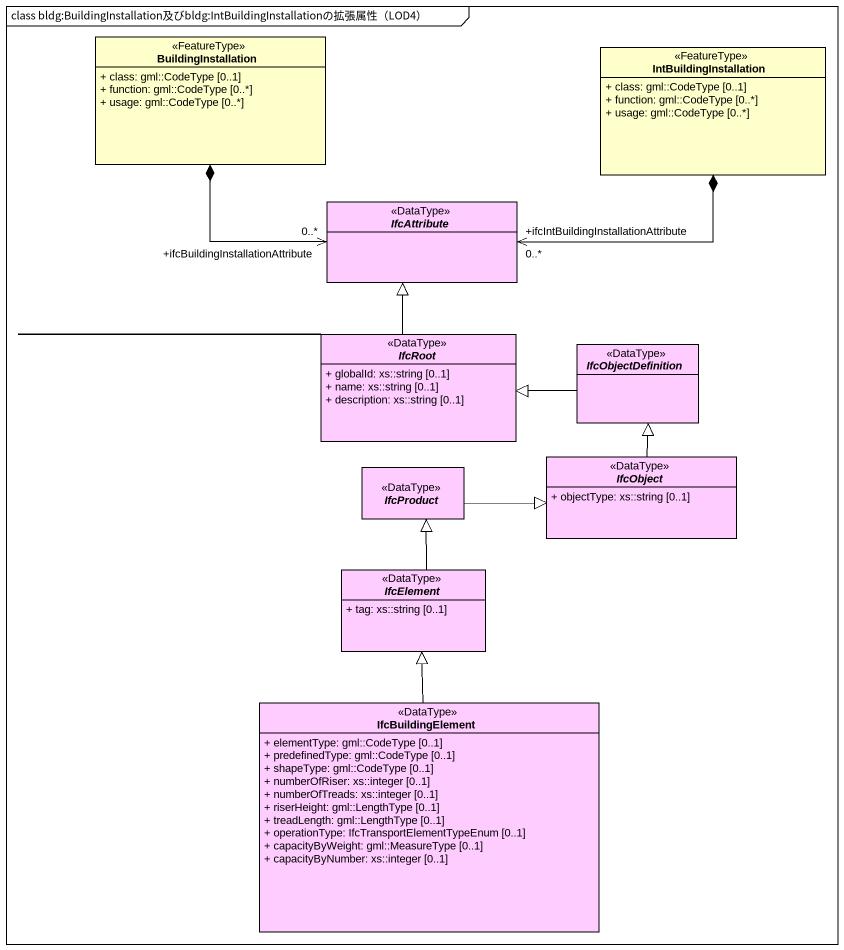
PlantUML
@startuml
mainframe class bldg:BuildingInstallation及びbldg:IntBuildingInstallationの拡張属性（LOD4）
hide circle
hide empty members
skinparam classAttributeIconSize 0
class BuildingInstallation <<FeatureType>> #FFFFCC {
  + class: gml::CodeType [0..1]
  + function: gml::CodeType [0..*]
  + usage: gml::CodeType [0..*]
}
class IntBuildingInstallation <<FeatureType>> #FFFFCC {
  + class: gml::CodeType [0..1]
  + function: gml::CodeType [0..*]
  + usage: gml::CodeType [0..*]
}
abstract class IfcAttribute <<DataType>> #FFCCFF
abstract class IfcRoot <<DataType>> #FFCCFF {
  + globalId: xs::string [0..1]
  + name: xs::string [0..1]
  + description: xs::string [0..1]
}
abstract class IfcObjectDefinition <<DataType>> #FFCCFF
abstract class IfcProduct <<DataType>> #FFCCFF
abstract class IfcObject <<DataType>> #FFCCFF {
  + objectType: xs::string [0..1]
}
abstract class IfcElement <<DataType>> #FFCCFF {
  + tag: xs::string [0..1]
}
class IfcBuildingElement <<DataType>> #FFCCFF {
  + elementType: gml::CodeType [0..1]
  + predefinedType: gml::CodeType [0..1]
  + shapeType: gml::CodeType [0..1]
  + numberOfRiser: xs::integer [0..1]
  + numberOfTreads: xs::integer [0..1]
  + riserHeight: gml::LengthType [0..1]
  + treadLength: gml::LengthType [0..1]
  + operationType: IfcTransportElementTypeEnum [0..1]
  + capacityByWeight: gml::MeasureType [0..1]
  + capacityByNumber: xs::integer [0..1]
}
IfcAttribute "+ifcBuildingInstallationAttribute\n0..*" <-up-* BuildingInstallation
IfcAttribute "+ifcIntBuildingInstallationAttribute\n0..*" <-right-* IntBuildingInstallation
IfcRoot -up-|> IfcAttribute
IfcObjectDefinition -left-|> IfcRoot
IfcProduct -right-|> IfcObject
IfcObject -up-|> IfcObjectDefinition
IfcElement -up-|> IfcProduct
IfcBuildingElement -up-|> IfcElement
@enduml
